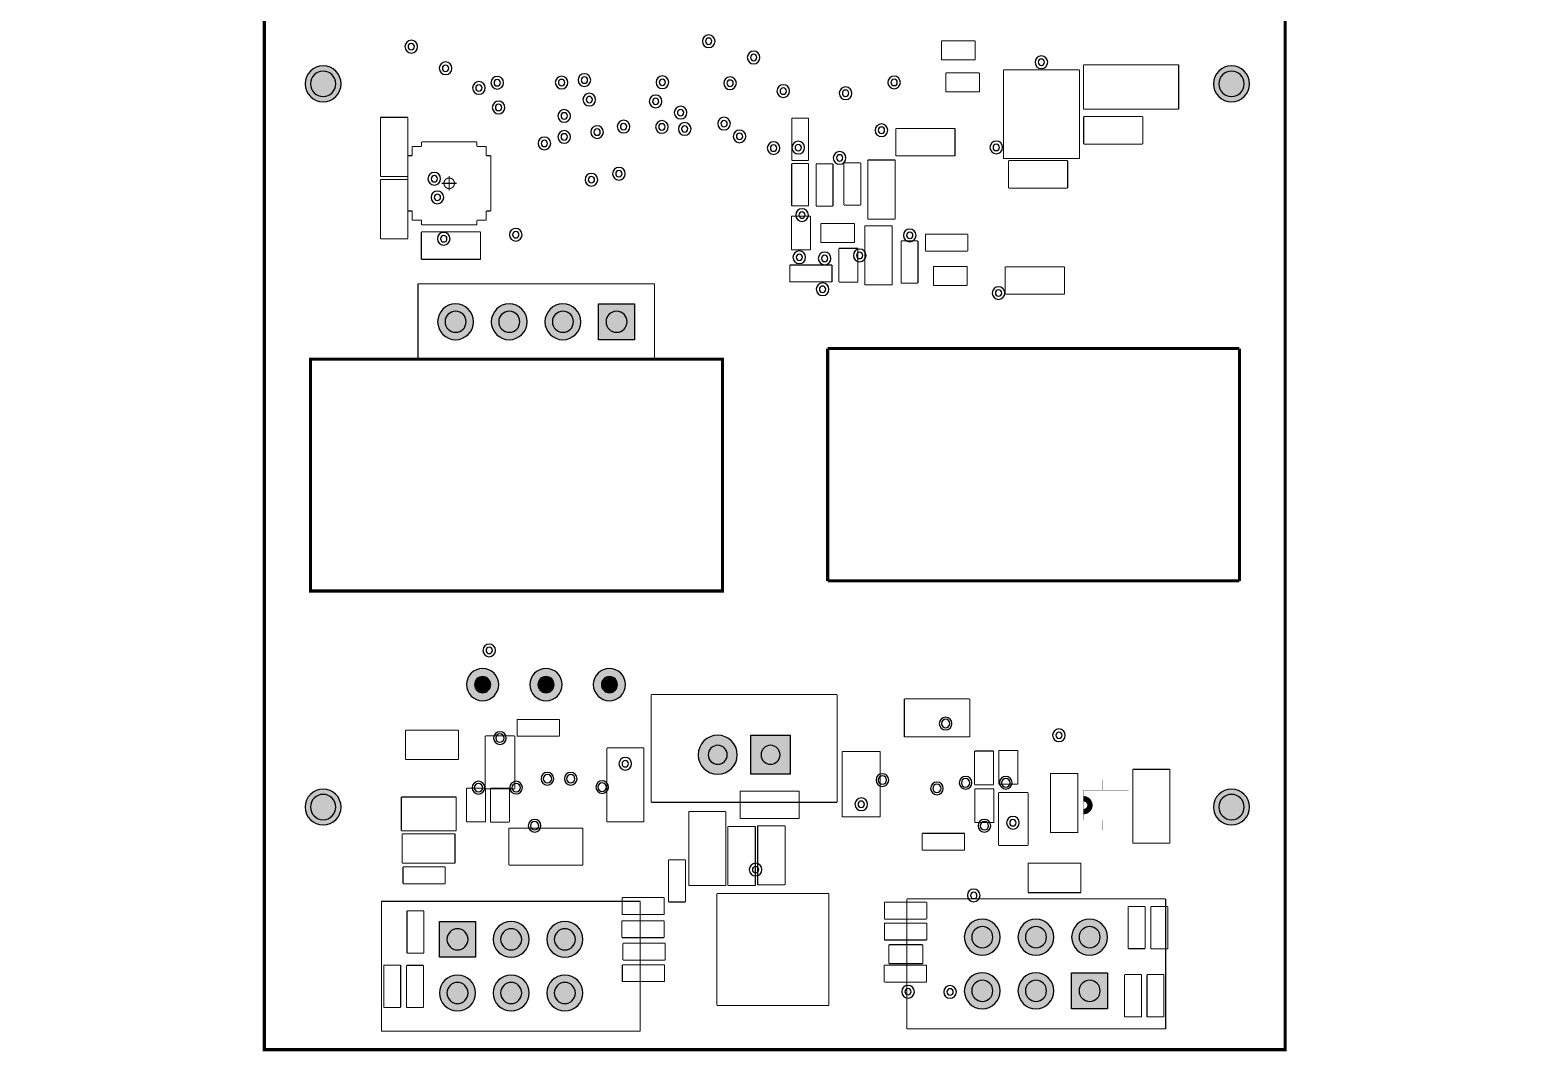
# Model space of a CAD drawing. Header units: millimetres. Extents: x 83.5 to 154, y -114.5 to -26.5.
# Drawn here: x 83.5 to 154, y -114.5 to -66.2 of the extents above; entities that cross this region are included whole.
import ezdxf

# ---------------------------------------------------------------- set-up
doc = ezdxf.new("R2010")
doc.units = ezdxf.units.MM
doc.header["$MEASUREMENT"] = 0
for name, color, linetype, true_color in [('Board-Outline-Layer', 7, 'Continuous', 0xff00ff), ('Dwgs.User', 7, 'Continuous', 0x0229e8), ('F.CrtYd', 7, 'Continuous', 0x022880), ('Hole-Layer', 7, 'Continuous', 0x222222), ('Multi-Layer', 7, 'Continuous', 0xc0c0c0)]:
    doc.layers.add(name, color=color, linetype=linetype, true_color=true_color)

msp = doc.modelspace()

# ---------------------------------------------------------------- hatches: boundary and pattern name
at = {"layer": 'Hole-Layer'}
for points in [[(96.772, -68.742, 1), (97.972, -68.742, 1)], [(139.772, -68.742, 1), (140.972, -68.742, 1)], [(103.143, -80.007, 1), (104.143, -80.007, 1)], [(105.683, -80.007, 1), (106.683, -80.007, 1)], [(108.223, -80.007, 1), (109.223, -80.007, 1)], [(110.763, -80.007, 1), (111.763, -80.007, 1)], [(104.542, -97.187, 1), (105.304, -97.187, 1)], [(107.542, -97.187, 1), (108.304, -97.187, 1)], [(110.542, -97.187, 1), (111.304, -97.187, 1)], [(115.601, -100.508, 1), (116.501, -100.508, 1)], [(118.101, -100.508, 1), (119.001, -100.508, 1)], [(96.772, -102.982, 1), (97.972, -102.982, 1)], [(139.772, -102.982, 1), (140.972, -102.982, 1)], [(128.075, -109.144, 1), (129.075, -109.144, 1)], [(130.615, -109.144, 1), (131.615, -109.144, 1)], [(133.155, -109.144, 1), (134.155, -109.144, 1)], [(103.234, -109.246, 1), (104.234, -109.246, 1)], [(105.774, -109.246, 1), (106.774, -109.246, 1)], [(108.314, -109.246, 1), (109.314, -109.246, 1)], [(103.234, -111.786, 1), (104.234, -111.786, 1)], [(105.774, -111.786, 1), (106.774, -111.786, 1)], [(108.314, -111.786, 1), (109.314, -111.786, 1)], [(128.075, -111.684, 1), (129.075, -111.684, 1)], [(130.615, -111.684, 1), (131.615, -111.684, 1)], [(133.155, -111.684, 1), (134.155, -111.684, 1)]]:
    msp.add_hatch(color=256, dxfattribs=at).paths.add_polyline_path(points)
at = {"layer": 'Multi-Layer'}
for points in [[(96.522, -68.742, 1), (98.222, -68.742, 1)], [(96.522, -68.742, 1), (98.222, -68.742, 1)], [(96.522, -68.742, 1), (98.222, -68.742, 1)], [(139.522, -68.742, 1), (141.222, -68.742, 1)], [(139.522, -68.742, 1), (141.222, -68.742, 1)], [(139.522, -68.742, 1), (141.222, -68.742, 1)], [(102.793, -80.007, 1), (104.493, -80.007, 1)], [(102.793, -80.007, 1), (104.493, -80.007, 1)], [(102.793, -80.007, 1), (104.493, -80.007, 1)], [(105.333, -80.007, 1), (107.033, -80.007, 1)], [(105.333, -80.007, 1), (107.033, -80.007, 1)], [(105.333, -80.007, 1), (107.033, -80.007, 1)], [(107.873, -80.007, 1), (109.573, -80.007, 1)], [(107.873, -80.007, 1), (109.573, -80.007, 1)], [(107.873, -80.007, 1), (109.573, -80.007, 1)], [(110.413, -79.157), (112.113, -79.157), (112.113, -80.857), (110.413, -80.857)], [(110.413, -79.157), (112.113, -79.157), (112.113, -80.857), (110.413, -80.857)], [(110.413, -79.157), (112.113, -79.157), (112.113, -80.857), (110.413, -80.857)], [(104.161, -97.187, 1), (105.685, -97.187, 1)], [(104.161, -97.187, 1), (105.685, -97.187, 1)], [(104.161, -97.187, 1), (105.685, -97.187, 1)], [(107.161, -97.187, 1), (108.685, -97.187, 1)], [(107.161, -97.187, 1), (108.685, -97.187, 1)], [(107.161, -97.187, 1), (108.685, -97.187, 1)], [(110.161, -97.187, 1), (111.685, -97.187, 1)], [(110.161, -97.187, 1), (111.685, -97.187, 1)], [(110.161, -97.187, 1), (111.685, -97.187, 1)], [(115.126, -100.508, 1), (116.976, -100.508, 1)], [(115.126, -100.508, 1), (116.976, -100.508, 1)], [(115.126, -100.508, 1), (116.976, -100.508, 1)], [(119.476, -99.583), (119.476, -101.433), (117.626, -101.433), (117.626, -99.583)], [(119.476, -99.583), (119.476, -101.433), (117.626, -101.433), (117.626, -99.583)], [(119.476, -99.583), (119.476, -101.433), (117.626, -101.433), (117.626, -99.583)], [(96.522, -102.982, 1), (98.222, -102.982, 1)], [(96.522, -102.982, 1), (98.222, -102.982, 1)], [(96.522, -102.982, 1), (98.222, -102.982, 1)], [(139.522, -102.982, 1), (141.222, -102.982, 1)], [(139.522, -102.982, 1), (141.222, -102.982, 1)], [(139.522, -102.982, 1), (141.222, -102.982, 1)], [(104.584, -110.096), (102.884, -110.096), (102.884, -108.396), (104.584, -108.396)], [(104.584, -110.096), (102.884, -110.096), (102.884, -108.396), (104.584, -108.396)], [(104.584, -110.096), (102.884, -110.096), (102.884, -108.396), (104.584, -108.396)], [(105.424, -109.246, 1), (107.124, -109.246, 1)], [(105.424, -109.246, 1), (107.124, -109.246, 1)], [(105.424, -109.246, 1), (107.124, -109.246, 1)], [(107.964, -109.246, 1), (109.664, -109.246, 1)], [(107.964, -109.246, 1), (109.664, -109.246, 1)], [(107.964, -109.246, 1), (109.664, -109.246, 1)], [(127.725, -109.144, 1), (129.425, -109.144, 1)], [(127.725, -109.144, 1), (129.425, -109.144, 1)], [(127.725, -109.144, 1), (129.425, -109.144, 1)], [(130.265, -109.144, 1), (131.965, -109.144, 1)], [(130.265, -109.144, 1), (131.965, -109.144, 1)], [(130.265, -109.144, 1), (131.965, -109.144, 1)], [(132.805, -109.144, 1), (134.505, -109.144, 1)], [(132.805, -109.144, 1), (134.505, -109.144, 1)], [(132.805, -109.144, 1), (134.505, -109.144, 1)], [(102.884, -111.786, 1), (104.584, -111.786, 1)], [(102.884, -111.786, 1), (104.584, -111.786, 1)], [(102.884, -111.786, 1), (104.584, -111.786, 1)], [(105.424, -111.786, 1), (107.124, -111.786, 1)], [(105.424, -111.786, 1), (107.124, -111.786, 1)], [(105.424, -111.786, 1), (107.124, -111.786, 1)], [(107.964, -111.786, 1), (109.664, -111.786, 1)], [(107.964, -111.786, 1), (109.664, -111.786, 1)], [(107.964, -111.786, 1), (109.664, -111.786, 1)], [(127.725, -111.684, 1), (129.425, -111.684, 1)], [(127.725, -111.684, 1), (129.425, -111.684, 1)], [(127.725, -111.684, 1), (129.425, -111.684, 1)], [(130.265, -111.684, 1), (131.965, -111.684, 1)], [(130.265, -111.684, 1), (131.965, -111.684, 1)], [(130.265, -111.684, 1), (131.965, -111.684, 1)], [(132.805, -110.834), (134.505, -110.834), (134.505, -112.534), (132.805, -112.534)], [(132.805, -110.834), (134.505, -110.834), (134.505, -112.534), (132.805, -112.534)], [(132.805, -110.834), (134.505, -110.834), (134.505, -112.534), (132.805, -112.534)]]:
    msp.add_hatch(color=256, dxfattribs=at).paths.add_polyline_path(points)

# ---------------------------------------------------------------- linework, layer by layer
at = {"layer": 'Board-Outline-Layer', "const_width": 0.15}
msp.add_lwpolyline([(142.913, -64.747), (142.913, -114.467), (94.593, -114.467), (94.593, -64.747), (91.413, -61.767), (83.563, -61.747, -1), (153.963, -61.747), (148.013, -61.747)], format="xyb", close=True, dxfattribs=at)
msp.add_lwpolyline([(116.275, -81.775), (96.775, -81.775), (96.775, -92.75), (116.275, -92.75)], close=True, dxfattribs=at)
for points in [[(121.25, -81.275), (140.75, -81.275)], [(121.253, -81.277), (121.253, -92.277)], [(140.753, -81.277), (140.753, -92.277)], [(140.75, -92.275), (121.25, -92.275)]]:
    msp.add_lwpolyline(points, dxfattribs=at)
at = {"layer": 'Dwgs.User'}
for points, const_width in [([(129.578, -72.281), (129.578, -68.081)], 0.05), ([(129.578, -68.081), (133.178, -68.081)], 0.05), ([(129.578, -72.281), (129.578, -68.081)], 0.05), ([(129.578, -68.081), (133.178, -68.081)], 0.05), ([(133.178, -68.081), (133.178, -72.281)], 0.05), ([(133.178, -68.081), (133.178, -72.281)], 0.05), ([(133.178, -72.281), (129.578, -72.281)], 0.05), ([(133.178, -72.281), (129.578, -72.281)], 0.05), ([(133.366, -102.184), (133.366, -102.591)], 0.003), ([(133.366, -102.184), (133.646, -102.184)], 0.003), ([(133.366, -102.184), (133.366, -102.591)], 0.003), ([(133.366, -102.184), (133.646, -102.184)], 0.003), ([(133.925, -101.702), (133.646, -101.702)], 0.003), ([(133.646, -101.702), (133.646, -102.184)], 0.003), ([(133.925, -101.702), (133.646, -101.702)], 0.003), ([(133.646, -101.702), (133.646, -102.184)], 0.003), ([(133.646, -102.184), (133.925, -102.184)], 0.003), ([(133.646, -102.184), (133.925, -102.184)], 0.003), ([(133.925, -102.184), (133.925, -101.702)], 0.003), ([(133.925, -102.184), (133.925, -101.702)], 0.003), ([(134.281, -102.184), (133.925, -102.184)], 0.003), ([(134.281, -102.184), (133.925, -102.184)], 0.003), ([(134.585, -101.702), (134.281, -101.702)], 0.003), ([(134.281, -101.702), (134.281, -102.184)], 0.003), ([(134.585, -101.702), (134.281, -101.702)], 0.003), ([(134.281, -101.702), (134.281, -102.184)], 0.003), ([(134.585, -102.184), (134.281, -102.184)], 0.003), ([(134.585, -102.184), (134.281, -102.184)], 0.003), ([(134.585, -102.184), (134.585, -101.702)], 0.003), ([(134.585, -102.184), (134.585, -101.702)], 0.003), ([(134.941, -102.184), (134.585, -102.184)], 0.003), ([(134.941, -102.184), (134.585, -102.184)], 0.003), ([(135.22, -101.702), (134.941, -101.702)], 0.003), ([(134.941, -101.702), (134.941, -102.184)], 0.003), ([(135.22, -101.702), (134.941, -101.702)], 0.003), ([(134.941, -101.702), (134.941, -102.184)], 0.003), ([(135.22, -102.184), (134.941, -102.184)], 0.003), ([(135.22, -102.184), (134.941, -102.184)], 0.003), ([(135.22, -102.184), (135.22, -101.702)], 0.003), ([(135.22, -102.184), (135.22, -101.702)], 0.003), ([(135.5, -102.184), (135.22, -102.184)], 0.003), ([(135.5, -102.184), (135.22, -102.184)], 0.003), ([(135.5, -103.607), (135.5, -102.184)], 0.003), ([(135.5, -103.607), (135.5, -102.184)], 0.003), ([(133.366, -102.591), (133.366, -103.2)], 0.003), ([(133.366, -102.591), (133.366, -103.2)], 0.003), ([(133.366, -103.2), (133.366, -103.607)], 0.003), ([(133.366, -103.2), (133.366, -103.607)], 0.003), ([(133.366, -103.607), (133.646, -103.607)], 0.003), ([(133.366, -103.607), (133.646, -103.607)], 0.003), ([(133.646, -103.607), (133.925, -103.607)], 0.003), ([(133.646, -103.607), (133.646, -104.089)], 0.003), ([(133.646, -103.607), (133.925, -103.607)], 0.003), ([(133.646, -103.607), (133.646, -104.089)], 0.003), ([(133.925, -103.607), (134.281, -103.607)], 0.003), ([(133.925, -104.089), (133.925, -103.607)], 0.003), ([(133.925, -103.607), (134.281, -103.607)], 0.003), ([(133.925, -104.089), (133.925, -103.607)], 0.003), ([(134.281, -103.607), (134.585, -103.607)], 0.003), ([(134.281, -103.607), (134.281, -104.089)], 0.003), ([(134.281, -103.607), (134.585, -103.607)], 0.003), ([(134.281, -103.607), (134.281, -104.089)], 0.003), ([(134.585, -103.607), (134.941, -103.607)], 0.003), ([(134.585, -104.089), (134.585, -103.607)], 0.003), ([(134.585, -103.607), (134.941, -103.607)], 0.003), ([(134.585, -104.089), (134.585, -103.607)], 0.003), ([(135.22, -103.607), (134.941, -103.607)], 0.003), ([(134.941, -103.607), (134.941, -104.089)], 0.003), ([(135.22, -103.607), (134.941, -103.607)], 0.003), ([(134.941, -103.607), (134.941, -104.089)], 0.003), ([(135.5, -103.607), (135.22, -103.607)], 0.003), ([(135.22, -104.089), (135.22, -103.607)], 0.003), ([(135.5, -103.607), (135.22, -103.607)], 0.003), ([(135.22, -104.089), (135.22, -103.607)], 0.003), ([(133.646, -104.089), (133.925, -104.089)], 0.003), ([(133.646, -104.089), (133.925, -104.089)], 0.003), ([(134.281, -104.089), (134.585, -104.089)], 0.003), ([(134.281, -104.089), (134.585, -104.089)], 0.003), ([(134.941, -104.089), (135.22, -104.089)], 0.003), ([(134.941, -104.089), (135.22, -104.089)], 0.003)]:
    msp.add_lwpolyline(points, dxfattribs=dict(at, const_width=const_width))
at = {"layer": 'Dwgs.User', "const_width": 0.254}
msp.add_lwpolyline([(133.366, -103.2, 1), (133.366, -102.591)], format="xyb", dxfattribs=at)
msp.add_lwpolyline([(133.366, -103.2, 1), (133.366, -102.591)], format="xyb", dxfattribs=at)
at = {"layer": 'F.CrtYd', "const_width": 0.05}
for points in [[(126.643, -66.707), (128.243, -66.707)], [(126.643, -66.707), (126.643, -67.607)], [(126.643, -66.707), (128.243, -66.707)], [(126.643, -66.707), (126.643, -67.607)], [(128.243, -67.607), (128.243, -66.707)], [(128.243, -67.607), (128.243, -66.707)], [(128.243, -67.607), (126.643, -67.607)], [(128.243, -67.607), (126.643, -67.607)], [(126.843, -68.227), (128.443, -68.227)], [(126.843, -68.227), (126.843, -69.127)], [(126.843, -68.227), (128.443, -68.227)], [(126.843, -68.227), (126.843, -69.127)], [(128.443, -69.127), (128.443, -68.227)], [(128.443, -69.127), (128.443, -68.227)], [(133.37, -67.842), (137.87, -67.842)], [(133.37, -67.842), (133.37, -69.942)], [(133.37, -67.842), (137.87, -67.842)], [(133.37, -67.842), (133.37, -69.942)], [(137.87, -69.942), (137.87, -67.842)], [(137.87, -69.942), (137.87, -67.842)], [(128.443, -69.127), (126.843, -69.127)], [(128.443, -69.127), (126.843, -69.127)], [(101.387, -70.329), (100.087, -70.329)], [(100.087, -73.129), (100.087, -70.329)], [(101.387, -70.329), (100.087, -70.329)], [(100.087, -73.129), (100.087, -70.329)], [(101.387, -70.329), (101.387, -73.129)], [(101.387, -70.329), (101.387, -73.129)], [(119.553, -72.367), (119.553, -70.367)], [(120.353, -70.367), (119.553, -70.367)], [(119.553, -72.367), (119.553, -70.367)], [(120.353, -70.367), (119.553, -70.367)], [(120.353, -70.367), (120.353, -72.367)], [(120.353, -70.367), (120.353, -72.367)], [(137.87, -69.942), (133.37, -69.942)], [(137.87, -69.942), (133.37, -69.942)], [(133.373, -70.292), (133.373, -71.592)], [(133.373, -70.292), (136.173, -70.292)], [(133.373, -70.292), (133.373, -71.592)], [(133.373, -70.292), (136.173, -70.292)], [(136.173, -71.592), (136.173, -70.292)], [(136.173, -71.592), (136.173, -70.292)], [(124.483, -70.851), (124.483, -72.151)], [(124.483, -70.851), (127.283, -70.851)], [(124.483, -70.851), (124.483, -72.151)], [(124.483, -70.851), (127.283, -70.851)], [(127.283, -72.151), (127.283, -70.851)], [(127.283, -72.151), (127.283, -70.851)], [(101.591, -71.703), (101.591, -72.143)], [(102.031, -71.703), (101.591, -71.703)], [(101.591, -71.703), (101.591, -72.143)], [(102.031, -71.703), (101.591, -71.703)], [(104.651, -71.488), (102.031, -71.488)], [(102.031, -71.488), (102.031, -71.703)], [(104.651, -71.488), (102.031, -71.488)], [(102.031, -71.488), (102.031, -71.703)], [(104.651, -71.703), (104.651, -71.488)], [(104.651, -71.703), (104.651, -71.488)], [(105.091, -71.703), (104.651, -71.703)], [(105.091, -71.703), (104.651, -71.703)], [(105.091, -72.143), (105.091, -71.703)], [(105.091, -72.143), (105.091, -71.703)], [(136.173, -71.592), (133.373, -71.592)], [(136.173, -71.592), (133.373, -71.592)], [(101.591, -72.143), (101.376, -72.143)], [(101.376, -72.143), (101.376, -74.763)], [(101.591, -72.143), (101.376, -72.143)], [(101.376, -72.143), (101.376, -74.763)], [(105.306, -72.143), (105.091, -72.143)], [(105.306, -72.143), (105.091, -72.143)], [(105.306, -74.763), (105.306, -72.143)], [(105.306, -74.763), (105.306, -72.143)], [(119.552, -74.52), (119.552, -72.52)], [(120.352, -72.52), (119.552, -72.52)], [(119.552, -74.52), (119.552, -72.52)], [(120.352, -72.52), (119.552, -72.52)], [(119.553, -72.367), (120.353, -72.367)], [(119.553, -72.367), (120.353, -72.367)], [(120.352, -72.52), (120.352, -74.52)], [(120.352, -72.52), (120.352, -74.52)], [(120.707, -74.533), (120.707, -72.533)], [(121.507, -72.533), (120.707, -72.533)], [(120.707, -74.533), (120.707, -72.533)], [(121.507, -72.533), (120.707, -72.533)], [(121.507, -72.533), (121.507, -74.533)], [(121.507, -72.533), (121.507, -74.533)], [(122.024, -74.482), (122.024, -72.482)], [(122.824, -72.482), (122.024, -72.482)], [(122.024, -74.482), (122.024, -72.482)], [(122.824, -72.482), (122.024, -72.482)], [(122.824, -72.482), (122.824, -74.482)], [(122.824, -72.482), (122.824, -74.482)], [(123.154, -75.149), (123.154, -72.349)], [(124.454, -72.349), (123.154, -72.349)], [(123.154, -75.149), (123.154, -72.349)], [(124.454, -72.349), (123.154, -72.349)], [(124.454, -72.349), (124.454, -75.149)], [(124.454, -72.349), (124.454, -75.149)], [(127.283, -72.151), (124.483, -72.151)], [(127.283, -72.151), (124.483, -72.151)], [(129.817, -72.375), (132.617, -72.375)], [(129.817, -72.375), (129.817, -73.675)], [(129.817, -72.375), (132.617, -72.375)], [(129.817, -72.375), (129.817, -73.675)], [(132.617, -73.675), (132.617, -72.375)], [(132.617, -73.675), (132.617, -72.375)], [(100.087, -73.129), (101.387, -73.129)], [(100.087, -73.129), (101.387, -73.129)], [(100.087, -76.076), (100.087, -73.276)], [(101.387, -73.276), (100.087, -73.276)], [(100.087, -76.076), (100.087, -73.276)], [(101.387, -73.276), (100.087, -73.276)], [(101.387, -73.276), (101.387, -76.076)], [(101.387, -73.276), (101.387, -76.076)], [(103.341, -73.803), (103.341, -73.103)], [(103.341, -73.803), (103.341, -73.103)], [(103.691, -73.453), (102.991, -73.453)], [(103.691, -73.453), (102.991, -73.453)], [(132.617, -73.675), (129.817, -73.675)], [(132.617, -73.675), (129.817, -73.675)], [(101.376, -74.763), (101.591, -74.763)], [(101.376, -74.763), (101.591, -74.763)], [(101.591, -74.763), (101.591, -75.203)], [(101.591, -74.763), (101.591, -75.203)], [(105.091, -75.203), (105.091, -74.763)], [(105.091, -74.763), (105.306, -74.763)], [(105.091, -75.203), (105.091, -74.763)], [(105.091, -74.763), (105.306, -74.763)], [(119.552, -74.52), (120.352, -74.52)], [(119.552, -74.52), (120.352, -74.52)], [(120.707, -74.533), (121.507, -74.533)], [(120.707, -74.533), (121.507, -74.533)], [(122.024, -74.482), (122.824, -74.482)], [(122.024, -74.482), (122.824, -74.482)], [(101.591, -75.203), (102.031, -75.203)], [(101.591, -75.203), (102.031, -75.203)], [(102.031, -75.203), (102.031, -75.418)], [(102.031, -75.203), (102.031, -75.418)], [(102.031, -75.418), (104.651, -75.418)], [(102.031, -75.418), (104.651, -75.418)], [(104.651, -75.418), (104.651, -75.203)], [(104.651, -75.203), (105.091, -75.203)], [(104.651, -75.418), (104.651, -75.203)], [(104.651, -75.203), (105.091, -75.203)], [(120.44, -75.006), (119.54, -75.006)], [(119.54, -76.606), (119.54, -75.006)], [(120.44, -75.006), (119.54, -75.006)], [(119.54, -76.606), (119.54, -75.006)], [(120.44, -75.006), (120.44, -76.606)], [(120.44, -75.006), (120.44, -76.606)], [(120.93, -75.356), (122.53, -75.356)], [(120.93, -75.356), (120.93, -76.256)], [(120.93, -75.356), (122.53, -75.356)], [(120.93, -75.356), (120.93, -76.256)], [(122.53, -76.256), (122.53, -75.356)], [(122.53, -76.256), (122.53, -75.356)], [(123.01, -78.259), (123.01, -75.459)], [(124.31, -75.459), (123.01, -75.459)], [(123.01, -78.259), (123.01, -75.459)], [(124.31, -75.459), (123.01, -75.459)], [(123.154, -75.149), (124.454, -75.149)], [(123.154, -75.149), (124.454, -75.149)], [(124.31, -75.459), (124.31, -78.259)], [(124.31, -75.459), (124.31, -78.259)], [(100.087, -76.076), (101.387, -76.076)], [(100.087, -76.076), (101.387, -76.076)], [(102.022, -75.752), (102.022, -77.052)], [(102.022, -75.752), (104.822, -75.752)], [(102.022, -75.752), (102.022, -77.052)], [(102.022, -75.752), (104.822, -75.752)], [(104.822, -77.052), (104.822, -75.752)], [(104.822, -77.052), (104.822, -75.752)], [(125.533, -76.177), (124.733, -76.177)], [(124.733, -78.177), (124.733, -76.177)], [(125.533, -76.177), (124.733, -76.177)], [(124.733, -78.177), (124.733, -76.177)], [(125.533, -76.177), (125.533, -78.177)], [(125.533, -76.177), (125.533, -78.177)], [(125.886, -75.863), (127.886, -75.863)], [(125.886, -75.863), (125.886, -76.663)], [(125.886, -75.863), (127.886, -75.863)], [(125.886, -75.863), (125.886, -76.663)], [(127.886, -76.663), (127.886, -75.863)], [(127.886, -76.663), (127.886, -75.863)], [(119.54, -76.606), (120.44, -76.606)], [(119.54, -76.606), (120.44, -76.606)], [(122.53, -76.256), (120.93, -76.256)], [(122.53, -76.256), (120.93, -76.256)], [(122.688, -76.53), (121.788, -76.53)], [(121.788, -78.13), (121.788, -76.53)], [(122.688, -76.53), (121.788, -76.53)], [(121.788, -78.13), (121.788, -76.53)], [(122.688, -76.53), (122.688, -78.13)], [(122.688, -76.53), (122.688, -78.13)], [(127.886, -76.663), (125.886, -76.663)], [(127.886, -76.663), (125.886, -76.663)], [(104.822, -77.052), (102.022, -77.052)], [(104.822, -77.052), (102.022, -77.052)], [(119.46, -77.32), (121.46, -77.32)], [(119.46, -77.32), (119.46, -78.12)], [(119.46, -77.32), (121.46, -77.32)], [(119.46, -77.32), (119.46, -78.12)], [(121.46, -78.12), (121.46, -77.32)], [(121.46, -78.12), (121.46, -77.32)], [(126.264, -77.388), (126.264, -78.288)], [(126.264, -77.388), (127.864, -77.388)], [(126.264, -77.388), (126.264, -78.288)], [(126.264, -77.388), (127.864, -77.388)], [(127.864, -78.288), (127.864, -77.388)], [(127.864, -78.288), (127.864, -77.388)], [(129.664, -77.404), (129.664, -78.704)], [(129.664, -77.404), (132.464, -77.404)], [(129.664, -77.404), (129.664, -78.704)], [(129.664, -77.404), (132.464, -77.404)], [(132.464, -78.704), (132.464, -77.404)], [(132.464, -78.704), (132.464, -77.404)], [(113.063, -78.207), (101.863, -78.207)], [(101.863, -78.207), (101.863, -81.807)], [(113.063, -78.207), (101.863, -78.207)], [(101.863, -78.207), (101.863, -81.807)], [(113.063, -81.807), (113.063, -78.207)], [(113.063, -81.807), (113.063, -78.207)], [(121.46, -78.12), (119.46, -78.12)], [(121.46, -78.12), (119.46, -78.12)], [(121.788, -78.13), (122.688, -78.13)], [(121.788, -78.13), (122.688, -78.13)], [(123.01, -78.259), (124.31, -78.259)], [(123.01, -78.259), (124.31, -78.259)], [(124.733, -78.177), (125.533, -78.177)], [(124.733, -78.177), (125.533, -78.177)], [(127.864, -78.288), (126.264, -78.288)], [(127.864, -78.288), (126.264, -78.288)], [(132.464, -78.704), (129.664, -78.704)], [(132.464, -78.704), (129.664, -78.704)], [(101.863, -81.807), (113.063, -81.807)], [(101.863, -81.807), (113.063, -81.807)], [(121.701, -97.658), (112.901, -97.658)], [(112.901, -97.658), (112.901, -102.758)], [(121.701, -97.658), (112.901, -97.658)], [(112.901, -97.658), (112.901, -102.758)], [(121.701, -102.758), (121.701, -97.658)], [(121.701, -102.758), (121.701, -97.658)], [(124.885, -97.86), (124.885, -99.66)], [(124.885, -97.86), (127.985, -97.86)], [(124.885, -97.86), (124.885, -99.66)], [(124.885, -97.86), (127.985, -97.86)], [(127.985, -99.66), (127.985, -97.86)], [(127.985, -99.66), (127.985, -97.86)], [(101.274, -99.336), (101.274, -100.736)], [(101.274, -99.336), (103.774, -99.336)], [(101.274, -99.336), (101.274, -100.736)], [(101.274, -99.336), (103.774, -99.336)], [(103.774, -100.736), (103.774, -99.336)], [(103.774, -100.736), (103.774, -99.336)], [(106.556, -98.833), (108.556, -98.833)], [(106.556, -98.833), (106.556, -99.633)], [(106.556, -98.833), (108.556, -98.833)], [(106.556, -98.833), (106.556, -99.633)], [(108.556, -99.633), (108.556, -98.833)], [(108.556, -99.633), (108.556, -98.833)], [(105.043, -102.114), (105.043, -99.614)], [(106.443, -99.614), (105.043, -99.614)], [(105.043, -102.114), (105.043, -99.614)], [(106.443, -99.614), (105.043, -99.614)], [(106.443, -99.614), (106.443, -102.114)], [(106.443, -99.614), (106.443, -102.114)], [(108.556, -99.633), (106.556, -99.633)], [(108.556, -99.633), (106.556, -99.633)], [(112.554, -100.185), (110.804, -100.185)], [(110.804, -103.685), (110.804, -100.185)], [(112.554, -100.185), (110.804, -100.185)], [(110.804, -103.685), (110.804, -100.185)], [(112.554, -100.185), (112.554, -103.685)], [(112.554, -100.185), (112.554, -103.685)], [(127.985, -99.66), (124.885, -99.66)], [(127.985, -99.66), (124.885, -99.66)], [(103.774, -100.736), (101.274, -100.736)], [(103.774, -100.736), (101.274, -100.736)], [(121.944, -103.45), (121.944, -100.35)], [(123.744, -100.35), (121.944, -100.35)], [(121.944, -103.45), (121.944, -100.35)], [(123.744, -100.35), (121.944, -100.35)], [(123.744, -100.35), (123.744, -103.45)], [(123.744, -100.35), (123.744, -103.45)], [(129.11, -100.328), (128.21, -100.328)], [(128.21, -101.928), (128.21, -100.328)], [(129.11, -100.328), (128.21, -100.328)], [(128.21, -101.928), (128.21, -100.328)], [(129.11, -100.328), (129.11, -101.928)], [(129.11, -100.328), (129.11, -101.928)], [(129.353, -101.903), (129.353, -100.303)], [(130.253, -100.303), (129.353, -100.303)], [(129.353, -101.903), (129.353, -100.303)], [(130.253, -100.303), (129.353, -100.303)], [(130.253, -100.303), (130.253, -101.903)], [(130.253, -100.303), (130.253, -101.903)], [(131.802, -104.194), (131.802, -101.394)], [(133.102, -101.394), (131.802, -101.394)], [(131.802, -104.194), (131.802, -101.394)], [(133.102, -101.394), (131.802, -101.394)], [(133.102, -101.394), (133.102, -104.194)], [(133.102, -101.394), (133.102, -104.194)], [(137.447, -101.196), (135.697, -101.196)], [(135.697, -104.696), (135.697, -101.196)], [(137.447, -101.196), (135.697, -101.196)], [(135.697, -104.696), (135.697, -101.196)], [(137.447, -101.196), (137.447, -104.696)], [(137.447, -101.196), (137.447, -104.696)], [(105.063, -102.085), (104.163, -102.085)], [(104.163, -103.685), (104.163, -102.085)], [(105.063, -102.085), (104.163, -102.085)], [(104.163, -103.685), (104.163, -102.085)], [(105.043, -102.114), (106.443, -102.114)], [(105.043, -102.114), (106.443, -102.114)], [(105.063, -102.085), (105.063, -103.685)], [(105.063, -102.085), (105.063, -103.685)], [(105.293, -103.696), (105.293, -102.096)], [(106.193, -102.096), (105.293, -102.096)], [(105.293, -103.696), (105.293, -102.096)], [(106.193, -102.096), (105.293, -102.096)], [(106.193, -102.096), (106.193, -103.696)], [(106.193, -102.096), (106.193, -103.696)], [(117.113, -102.227), (117.113, -103.527)], [(117.113, -102.227), (119.913, -102.227)], [(117.113, -102.227), (117.113, -103.527)], [(117.113, -102.227), (119.913, -102.227)], [(119.913, -103.527), (119.913, -102.227)], [(119.913, -103.527), (119.913, -102.227)], [(128.21, -101.928), (129.11, -101.928)], [(128.21, -101.928), (129.11, -101.928)], [(129.123, -102.119), (128.223, -102.119)], [(128.223, -103.719), (128.223, -102.119)], [(129.123, -102.119), (128.223, -102.119)], [(128.223, -103.719), (128.223, -102.119)], [(129.123, -102.119), (129.123, -103.719)], [(129.123, -102.119), (129.123, -103.719)], [(129.344, -104.798), (129.344, -102.298)], [(130.744, -102.298), (129.344, -102.298)], [(129.344, -104.798), (129.344, -102.298)], [(130.744, -102.298), (129.344, -102.298)], [(129.353, -101.903), (130.253, -101.903)], [(129.353, -101.903), (130.253, -101.903)], [(130.744, -102.298), (130.744, -104.798)], [(130.744, -102.298), (130.744, -104.798)], [(103.674, -102.506), (101.074, -102.506)], [(101.074, -104.106), (101.074, -102.506)], [(103.674, -102.506), (101.074, -102.506)], [(101.074, -104.106), (101.074, -102.506)], [(103.674, -104.106), (103.674, -102.506)], [(103.674, -104.106), (103.674, -102.506)], [(112.901, -102.758), (121.701, -102.758)], [(112.901, -102.758), (121.701, -102.758)], [(104.163, -103.685), (105.063, -103.685)], [(104.163, -103.685), (105.063, -103.685)], [(105.293, -103.696), (106.193, -103.696)], [(105.293, -103.696), (106.193, -103.696)], [(110.804, -103.685), (112.554, -103.685)], [(110.804, -103.685), (112.554, -103.685)], [(114.683, -106.697), (114.683, -103.197)], [(116.433, -103.197), (114.683, -103.197)], [(114.683, -106.697), (114.683, -103.197)], [(116.433, -103.197), (114.683, -103.197)], [(116.433, -103.197), (116.433, -106.697)], [(116.433, -103.197), (116.433, -106.697)], [(119.913, -103.527), (117.113, -103.527)], [(119.913, -103.527), (117.113, -103.527)], [(121.944, -103.45), (123.744, -103.45)], [(121.944, -103.45), (123.744, -103.45)], [(128.223, -103.719), (129.123, -103.719)], [(128.223, -103.719), (129.123, -103.719)], [(103.674, -104.106), (101.074, -104.106)], [(103.674, -104.106), (101.074, -104.106)], [(101.114, -104.246), (103.614, -104.246)], [(101.114, -104.246), (101.114, -105.646)], [(101.114, -104.246), (103.614, -104.246)], [(101.114, -104.246), (101.114, -105.646)], [(103.614, -105.646), (103.614, -104.246)], [(103.614, -105.646), (103.614, -104.246)], [(106.168, -103.979), (109.668, -103.979)], [(106.168, -103.979), (106.168, -105.729)], [(106.168, -103.979), (109.668, -103.979)], [(106.168, -103.979), (106.168, -105.729)], [(109.668, -105.729), (109.668, -103.979)], [(109.668, -105.729), (109.668, -103.979)], [(117.833, -103.897), (116.533, -103.897)], [(116.533, -106.697), (116.533, -103.897)], [(117.833, -103.897), (116.533, -103.897)], [(116.533, -106.697), (116.533, -103.897)], [(117.833, -103.897), (117.833, -106.697)], [(117.833, -103.897), (117.833, -106.697)], [(119.243, -103.867), (117.943, -103.867)], [(117.943, -106.667), (117.943, -103.867)], [(119.243, -103.867), (117.943, -103.867)], [(117.943, -106.667), (117.943, -103.867)], [(119.243, -103.867), (119.243, -106.667)], [(119.243, -103.867), (119.243, -106.667)], [(125.734, -104.228), (125.734, -105.028)], [(125.734, -104.228), (127.734, -104.228)], [(125.734, -104.228), (125.734, -105.028)], [(125.734, -104.228), (127.734, -104.228)], [(127.734, -105.028), (127.734, -104.228)], [(127.734, -105.028), (127.734, -104.228)], [(131.802, -104.194), (133.102, -104.194)], [(131.802, -104.194), (133.102, -104.194)], [(127.734, -105.028), (125.734, -105.028)], [(127.734, -105.028), (125.734, -105.028)], [(129.344, -104.798), (130.744, -104.798)], [(129.344, -104.798), (130.744, -104.798)], [(135.697, -104.696), (137.447, -104.696)], [(135.697, -104.696), (137.447, -104.696)], [(103.614, -105.646), (101.114, -105.646)], [(103.614, -105.646), (101.114, -105.646)], [(101.153, -105.817), (101.153, -106.617)], [(101.153, -105.817), (103.153, -105.817)], [(101.153, -105.817), (101.153, -106.617)], [(101.153, -105.817), (103.153, -105.817)], [(103.153, -106.617), (103.153, -105.817)], [(103.153, -106.617), (103.153, -105.817)], [(109.668, -105.729), (106.168, -105.729)], [(109.668, -105.729), (106.168, -105.729)], [(113.723, -107.477), (113.723, -105.477)], [(114.523, -105.477), (113.723, -105.477)], [(113.723, -107.477), (113.723, -105.477)], [(114.523, -105.477), (113.723, -105.477)], [(114.523, -105.477), (114.523, -107.477)], [(114.523, -105.477), (114.523, -107.477)], [(130.745, -105.637), (133.245, -105.637)], [(130.745, -105.637), (130.745, -107.037)], [(130.745, -105.637), (133.245, -105.637)], [(130.745, -105.637), (130.745, -107.037)], [(133.245, -107.037), (133.245, -105.637)], [(133.245, -107.037), (133.245, -105.637)], [(103.153, -106.617), (101.153, -106.617)], [(103.153, -106.617), (101.153, -106.617)], [(114.683, -106.697), (116.433, -106.697)], [(114.683, -106.697), (116.433, -106.697)], [(116.015, -107.078), (121.315, -107.078)], [(116.015, -112.378), (116.015, -107.078)], [(116.015, -107.078), (121.315, -107.078)], [(116.015, -112.378), (116.015, -107.078)], [(116.533, -106.697), (117.833, -106.697)], [(116.533, -106.697), (117.833, -106.697)], [(117.943, -106.667), (119.243, -106.667)], [(117.943, -106.667), (119.243, -106.667)], [(121.315, -112.378), (121.315, -107.078)], [(121.315, -112.378), (121.315, -107.078)], [(133.245, -107.037), (130.745, -107.037)], [(133.245, -107.037), (130.745, -107.037)], [(112.384, -107.446), (100.134, -107.446)], [(100.134, -107.446), (100.134, -113.596)], [(112.384, -107.446), (100.134, -107.446)], [(100.134, -107.446), (100.134, -113.596)], [(101.343, -109.897), (101.343, -107.897)], [(102.143, -107.897), (101.343, -107.897)], [(101.343, -109.897), (101.343, -107.897)], [(102.143, -107.897), (101.343, -107.897)], [(102.143, -107.897), (102.143, -109.897)], [(102.143, -107.897), (102.143, -109.897)], [(111.522, -107.271), (113.522, -107.271)], [(111.522, -107.271), (111.522, -108.071)], [(111.522, -107.271), (113.522, -107.271)], [(111.522, -107.271), (111.522, -108.071)], [(112.384, -113.596), (112.384, -107.446)], [(112.384, -113.596), (112.384, -107.446)], [(113.522, -108.071), (113.522, -107.271)], [(113.522, -108.071), (113.522, -107.271)], [(113.723, -107.477), (114.523, -107.477)], [(113.723, -107.477), (114.523, -107.477)], [(123.945, -107.488), (125.945, -107.488)], [(123.945, -107.488), (123.945, -108.288)], [(123.945, -107.488), (125.945, -107.488)], [(123.945, -107.488), (123.945, -108.288)], [(137.255, -107.334), (125.005, -107.334)], [(125.005, -107.334), (125.005, -113.484)], [(137.255, -107.334), (125.005, -107.334)], [(125.005, -107.334), (125.005, -113.484)], [(125.945, -108.288), (125.945, -107.488)], [(125.945, -108.288), (125.945, -107.488)], [(135.483, -109.687), (135.483, -107.687)], [(136.283, -107.687), (135.483, -107.687)], [(135.483, -109.687), (135.483, -107.687)], [(136.283, -107.687), (135.483, -107.687)], [(136.283, -107.687), (136.283, -109.687)], [(136.283, -107.687), (136.283, -109.687)], [(137.353, -107.697), (136.553, -107.697)], [(136.553, -109.697), (136.553, -107.697)], [(137.353, -107.697), (136.553, -107.697)], [(136.553, -109.697), (136.553, -107.697)], [(137.255, -113.484), (137.255, -107.334)], [(137.255, -113.484), (137.255, -107.334)], [(137.353, -107.697), (137.353, -109.697)], [(137.353, -107.697), (137.353, -109.697)], [(111.515, -108.368), (111.515, -109.168)], [(111.515, -108.368), (113.515, -108.368)], [(111.515, -108.368), (111.515, -109.168)], [(111.515, -108.368), (113.515, -108.368)], [(113.522, -108.071), (111.522, -108.071)], [(113.522, -108.071), (111.522, -108.071)], [(113.515, -109.168), (113.515, -108.368)], [(113.515, -109.168), (113.515, -108.368)], [(125.945, -108.288), (123.945, -108.288)], [(125.945, -108.288), (123.945, -108.288)], [(123.945, -108.478), (125.945, -108.478)], [(123.945, -108.478), (123.945, -109.278)], [(123.945, -108.478), (125.945, -108.478)], [(123.945, -108.478), (123.945, -109.278)], [(125.945, -109.278), (125.945, -108.478)], [(125.945, -109.278), (125.945, -108.478)], [(113.515, -109.168), (111.515, -109.168)], [(113.515, -109.168), (111.515, -109.168)], [(125.945, -109.278), (123.945, -109.278)], [(125.945, -109.278), (123.945, -109.278)], [(101.343, -109.897), (102.143, -109.897)], [(101.343, -109.897), (102.143, -109.897)], [(111.565, -109.428), (111.565, -110.228)], [(111.565, -109.428), (113.565, -109.428)], [(111.565, -109.428), (111.565, -110.228)], [(111.565, -109.428), (113.565, -109.428)], [(113.565, -110.228), (113.565, -109.428)], [(113.565, -110.228), (113.565, -109.428)], [(124.155, -109.498), (125.755, -109.498)], [(124.155, -109.498), (124.155, -110.398)], [(124.155, -109.498), (125.755, -109.498)], [(124.155, -109.498), (124.155, -110.398)], [(125.755, -110.398), (125.755, -109.498)], [(125.755, -110.398), (125.755, -109.498)], [(135.483, -109.687), (136.283, -109.687)], [(135.483, -109.687), (136.283, -109.687)], [(136.553, -109.697), (137.353, -109.697)], [(136.553, -109.697), (137.353, -109.697)], [(101.043, -110.467), (100.243, -110.467)], [(100.243, -112.467), (100.243, -110.467)], [(101.043, -110.467), (100.243, -110.467)], [(100.243, -112.467), (100.243, -110.467)], [(101.043, -110.467), (101.043, -112.467)], [(101.043, -110.467), (101.043, -112.467)], [(101.323, -112.477), (101.323, -110.477)], [(102.123, -110.477), (101.323, -110.477)], [(101.323, -112.477), (101.323, -110.477)], [(102.123, -110.477), (101.323, -110.477)], [(102.123, -110.477), (102.123, -112.477)], [(102.123, -110.477), (102.123, -112.477)], [(111.535, -110.448), (113.535, -110.448)], [(111.535, -110.448), (111.535, -111.248)], [(111.535, -110.448), (113.535, -110.448)], [(111.535, -110.448), (111.535, -111.248)], [(113.565, -110.228), (111.565, -110.228)], [(113.565, -110.228), (111.565, -110.228)], [(113.535, -111.248), (113.535, -110.448)], [(113.535, -111.248), (113.535, -110.448)], [(123.935, -110.468), (125.935, -110.468)], [(123.935, -110.468), (123.935, -111.268)], [(123.935, -110.468), (125.935, -110.468)], [(123.935, -110.468), (123.935, -111.268)], [(125.755, -110.398), (124.155, -110.398)], [(125.755, -110.398), (124.155, -110.398)], [(125.935, -111.268), (125.935, -110.468)], [(125.935, -111.268), (125.935, -110.468)], [(113.535, -111.248), (111.535, -111.248)], [(113.535, -111.248), (111.535, -111.248)], [(125.935, -111.268), (123.935, -111.268)], [(125.935, -111.268), (123.935, -111.268)], [(135.313, -112.917), (135.313, -110.917)], [(136.113, -110.917), (135.313, -110.917)], [(135.313, -112.917), (135.313, -110.917)], [(136.113, -110.917), (135.313, -110.917)], [(136.113, -110.917), (136.113, -112.917)], [(136.113, -110.917), (136.113, -112.917)], [(137.173, -110.917), (136.373, -110.917)], [(136.373, -112.917), (136.373, -110.917)], [(137.173, -110.917), (136.373, -110.917)], [(136.373, -112.917), (136.373, -110.917)], [(137.173, -110.917), (137.173, -112.917)], [(137.173, -110.917), (137.173, -112.917)], [(100.243, -112.467), (101.043, -112.467)], [(100.243, -112.467), (101.043, -112.467)], [(101.323, -112.477), (102.123, -112.477)], [(101.323, -112.477), (102.123, -112.477)], [(116.015, -112.378), (121.315, -112.378)], [(116.015, -112.378), (121.315, -112.378)], [(100.134, -113.596), (112.384, -113.596)], [(100.134, -113.596), (112.384, -113.596)], [(125.005, -113.484), (137.255, -113.484)], [(125.005, -113.484), (137.255, -113.484)], [(135.313, -112.917), (136.113, -112.917)], [(135.313, -112.917), (136.113, -112.917)], [(136.373, -112.917), (137.173, -112.917)], [(136.373, -112.917), (137.173, -112.917)]]:
    msp.add_lwpolyline(points, dxfattribs=at)
msp.add_lwpolyline([(103.091, -73.453, 1), (103.591, -73.453, 1)], format="xyb", close=True, dxfattribs=at)
msp.add_lwpolyline([(103.091, -73.453, 1), (103.591, -73.453, 1)], format="xyb", close=True, dxfattribs=at)
at = {"layer": 'Hole-Layer'}
for points in [[(101.393, -66.982, 1), (101.693, -66.982), (101.693, -66.982, 1), (101.393, -66.982)], [(115.476, -66.725, 1), (115.776, -66.725), (115.776, -66.725, 1), (115.476, -66.725)], [(117.6, -67.495, 1), (117.9, -67.495), (117.9, -67.495, 1), (117.6, -67.495)], [(131.223, -67.717, 1), (131.523, -67.717), (131.523, -67.717, 1), (131.223, -67.717)], [(103.017, -68.006, 1), (103.317, -68.006), (103.317, -68.006, 1), (103.017, -68.006)], [(109.593, -68.567, 1), (109.893, -68.567), (109.893, -68.567, 1), (109.593, -68.567)], [(139.772, -68.742, 1), (140.972, -68.742), (140.972, -68.742, 1), (139.772, -68.742)], [(104.596, -68.938, 1), (104.896, -68.938), (104.896, -68.938, 1), (104.596, -68.938)], [(105.462, -68.692, 1), (105.762, -68.692), (105.762, -68.692, 1), (105.462, -68.692)], [(108.51, -68.679, 1), (108.81, -68.679), (108.81, -68.679, 1), (108.51, -68.679)], [(113.283, -68.668, 1), (113.583, -68.668), (113.583, -68.668, 1), (113.283, -68.668)], [(116.487, -68.711, 1), (116.787, -68.711), (116.787, -68.711, 1), (116.487, -68.711)], [(119.003, -69.087, 1), (119.303, -69.087), (119.303, -69.087, 1), (119.003, -69.087)], [(121.953, -69.187, 1), (122.253, -69.187), (122.253, -69.187, 1), (121.953, -69.187)], [(124.253, -68.677, 1), (124.553, -68.677), (124.553, -68.677, 1), (124.253, -68.677)], [(105.525, -69.862, 1), (105.825, -69.862), (105.825, -69.862, 1), (105.525, -69.862)], [(109.823, -69.487, 1), (110.123, -69.487), (110.123, -69.487, 1), (109.823, -69.487)], [(112.96, -69.571, 1), (113.26, -69.571), (113.26, -69.571, 1), (112.96, -69.571)], [(108.633, -70.259, 1), (108.933, -70.259), (108.933, -70.259, 1), (108.633, -70.259)], [(114.143, -70.104, 1), (114.443, -70.104), (114.443, -70.104, 1), (114.143, -70.104)], [(116.203, -70.625, 1), (116.503, -70.625), (116.503, -70.625, 1), (116.203, -70.625)], [(108.633, -71.254, 1), (108.933, -71.254), (108.933, -71.254, 1), (108.633, -71.254)], [(110.193, -71.027, 1), (110.493, -71.027), (110.493, -71.027, 1), (110.193, -71.027)], [(111.443, -70.767, 1), (111.743, -70.767), (111.743, -70.767, 1), (111.443, -70.767)], [(113.257, -70.779, 1), (113.557, -70.779), (113.557, -70.779, 1), (113.257, -70.779)], [(114.338, -70.878, 1), (114.638, -70.878), (114.638, -70.878, 1), (114.338, -70.878)], [(116.933, -71.23, 1), (117.233, -71.23), (117.233, -71.23, 1), (116.933, -71.23)], [(123.653, -70.937, 1), (123.953, -70.937), (123.953, -70.937, 1), (123.653, -70.937)], [(107.696, -71.564, 1), (107.996, -71.564), (107.996, -71.564, 1), (107.696, -71.564)], [(118.543, -71.787, 1), (118.843, -71.787), (118.843, -71.787, 1), (118.543, -71.787)], [(119.713, -71.761, 1), (120.013, -71.761), (120.013, -71.761, 1), (119.713, -71.761)], [(129.085, -71.755, 1), (129.385, -71.755), (129.385, -71.755, 1), (129.085, -71.755)], [(121.673, -72.247, 1), (121.973, -72.247), (121.973, -72.247, 1), (121.673, -72.247)], [(102.483, -73.237, 1), (102.783, -73.237), (102.783, -73.237, 1), (102.483, -73.237)], [(109.923, -73.28, 1), (110.223, -73.28), (110.223, -73.28, 1), (109.923, -73.28)], [(111.223, -72.997, 1), (111.523, -72.997), (111.523, -72.997, 1), (111.223, -72.997)], [(102.633, -74.117, 1), (102.933, -74.117), (102.933, -74.117, 1), (102.633, -74.117)], [(119.891, -74.956, 1), (120.191, -74.956), (120.191, -74.956, 1), (119.891, -74.956)], [(102.933, -76.077, 1), (103.233, -76.077), (103.233, -76.077, 1), (102.933, -76.077)], [(106.343, -75.887, 1), (106.643, -75.887), (106.643, -75.887, 1), (106.343, -75.887)], [(124.993, -75.917, 1), (125.293, -75.917), (125.293, -75.917, 1), (124.993, -75.917)], [(119.761, -76.955, 1), (120.061, -76.955), (120.061, -76.955, 1), (119.761, -76.955)], [(120.963, -77.01, 1), (121.263, -77.01), (121.263, -77.01, 1), (120.963, -77.01)], [(122.623, -76.867, 1), (122.923, -76.867), (122.923, -76.867, 1), (122.623, -76.867)], [(120.863, -78.467, 1), (121.163, -78.467), (121.163, -78.467, 1), (120.863, -78.467)], [(129.193, -78.647, 1), (129.493, -78.647), (129.493, -78.647, 1), (129.193, -78.647)], [(103.143, -80.007, 1), (104.143, -80.007), (104.143, -80.007, 1), (103.143, -80.007)], [(105.683, -80.007, 1), (106.683, -80.007), (106.683, -80.007, 1), (105.683, -80.007)], [(108.223, -80.007, 1), (109.223, -80.007), (109.223, -80.007, 1), (108.223, -80.007)], [(110.763, -80.007, 1), (111.763, -80.007), (111.763, -80.007, 1), (110.763, -80.007)], [(105.083, -95.567, 1), (105.383, -95.567), (105.383, -95.567, 1), (105.083, -95.567)], [(126.641, -99.028, 1), (127.041, -99.028), (127.041, -99.028, 1), (126.641, -99.028)], [(132.053, -99.587, 1), (132.353, -99.587), (132.353, -99.587, 1), (132.053, -99.587)], [(105.543, -99.715, 1), (105.943, -99.715), (105.943, -99.715, 1), (105.543, -99.715)], [(111.524, -100.935, 1), (111.824, -100.935), (111.824, -100.935, 1), (111.524, -100.935)], [(107.791, -101.639, 1), (108.191, -101.639), (108.191, -101.639, 1), (107.791, -101.639)], [(108.891, -101.639, 1), (109.291, -101.639), (109.291, -101.639, 1), (108.891, -101.639)], [(123.647, -101.707, 1), (124.047, -101.707), (124.047, -101.707, 1), (123.647, -101.707)], [(104.527, -102.065, 1), (104.927, -102.065), (104.927, -102.065, 1), (104.527, -102.065)], [(106.309, -102.064, 1), (106.709, -102.064), (106.709, -102.064, 1), (106.309, -102.064)], [(110.382, -102.04, 1), (110.782, -102.04), (110.782, -102.04, 1), (110.382, -102.04)], [(126.23, -102.097, 1), (126.63, -102.097), (126.63, -102.097, 1), (126.23, -102.097)], [(127.584, -101.834, 1), (127.984, -101.834), (127.984, -101.834, 1), (127.584, -101.834)], [(129.489, -101.834, 1), (129.889, -101.834), (129.889, -101.834, 1), (129.489, -101.834)], [(122.694, -102.85, 1), (122.994, -102.85), (122.994, -102.85, 1), (122.694, -102.85)], [(139.772, -102.982, 1), (140.972, -102.982), (140.972, -102.982, 1), (139.772, -102.982)], [(107.182, -103.868, 1), (107.582, -103.868), (107.582, -103.868, 1), (107.182, -103.868)], [(128.473, -103.866, 1), (128.873, -103.866), (128.873, -103.866, 1), (128.473, -103.866)], [(117.693, -105.947, 1), (117.993, -105.947), (117.993, -105.947, 1), (117.693, -105.947)], [(128.023, -107.167, 1), (128.323, -107.167), (128.323, -107.167, 1), (128.023, -107.167)], [(128.075, -109.144, 1), (129.075, -109.144), (129.075, -109.144, 1), (128.075, -109.144)], [(103.234, -109.246, 1), (104.234, -109.246), (104.234, -109.246, 1), (103.234, -109.246)], [(105.774, -109.246, 1), (106.774, -109.246), (106.774, -109.246, 1), (105.774, -109.246)], [(108.314, -109.246, 1), (109.314, -109.246), (109.314, -109.246, 1), (108.314, -109.246)], [(103.234, -111.786, 1), (104.234, -111.786), (104.234, -111.786, 1), (103.234, -111.786)], [(105.774, -111.786, 1), (106.774, -111.786), (106.774, -111.786, 1), (105.774, -111.786)], [(108.314, -111.786, 1), (109.314, -111.786), (109.314, -111.786, 1), (108.314, -111.786)], [(128.075, -111.684, 1), (129.075, -111.684), (129.075, -111.684, 1), (128.075, -111.684)], [(124.91, -111.725, 1), (125.21, -111.725), (125.21, -111.725, 1), (124.91, -111.725)], [(126.901, -111.735, 1), (127.201, -111.735), (127.201, -111.735, 1), (126.901, -111.735)]]:
    msp.add_lwpolyline(points, format="xyb", dxfattribs=at)
for points in [[(96.772, -68.742, 1), (97.972, -68.742, 1)], [(104.542, -97.187, 1), (105.304, -97.187, 1)], [(107.542, -97.187, 1), (108.304, -97.187, 1)], [(110.542, -97.187, 1), (111.304, -97.187, 1)], [(115.601, -100.508, 1), (116.501, -100.508, 1)], [(118.101, -100.508, 1), (119.001, -100.508, 1)], [(96.772, -102.982, 1), (97.972, -102.982, 1)], [(129.873, -103.727, 1), (130.173, -103.727, 1)], [(130.615, -109.144, 1), (131.615, -109.144, 1)], [(133.155, -109.144, 1), (134.155, -109.144, 1)], [(130.615, -111.684, 1), (131.615, -111.684, 1)], [(133.155, -111.684, 1), (134.155, -111.684, 1)]]:
    msp.add_lwpolyline(points, format="xyb", close=True, dxfattribs=at)
at = {"layer": 'Multi-Layer'}
for points in [[(101.243, -66.982, 1), (101.843, -66.982, 1)], [(115.326, -66.725, 1), (115.926, -66.725, 1)], [(102.867, -68.006, 1), (103.467, -68.006, 1)], [(117.45, -67.495, 1), (118.05, -67.495, 1)], [(105.312, -68.692, 1), (105.912, -68.692, 1)], [(108.36, -68.679, 1), (108.96, -68.679, 1)], [(109.443, -68.567, 1), (110.043, -68.567, 1)], [(113.133, -68.668, 1), (113.733, -68.668, 1)], [(116.337, -68.711, 1), (116.937, -68.711, 1)], [(124.103, -68.677, 1), (124.703, -68.677, 1)], [(139.522, -68.742, 1), (141.222, -68.742, 1)], [(139.522, -68.742, 1), (141.222, -68.742, 1)], [(139.522, -68.742, 1), (141.222, -68.742, 1)], [(104.446, -68.938, 1), (105.046, -68.938, 1)], [(118.853, -69.087, 1), (119.453, -69.087, 1)], [(121.803, -69.187, 1), (122.403, -69.187, 1)], [(105.375, -69.862, 1), (105.975, -69.862, 1)], [(109.673, -69.487, 1), (110.273, -69.487, 1)], [(112.81, -69.571, 1), (113.41, -69.571, 1)], [(113.993, -70.104, 1), (114.593, -70.104, 1)], [(108.483, -70.259, 1), (109.083, -70.259, 1)], [(111.293, -70.767, 1), (111.893, -70.767, 1)], [(113.107, -70.779, 1), (113.707, -70.779, 1)], [(116.053, -70.625, 1), (116.653, -70.625, 1)], [(108.483, -71.254, 1), (109.083, -71.254, 1)], [(110.043, -71.027, 1), (110.643, -71.027, 1)], [(114.188, -70.878, 1), (114.788, -70.878, 1)], [(116.783, -71.23, 1), (117.383, -71.23, 1)], [(123.503, -70.937, 1), (124.103, -70.937, 1)], [(107.546, -71.564, 1), (108.146, -71.564, 1)], [(118.393, -71.787, 1), (118.993, -71.787, 1)], [(119.563, -71.761, 1), (120.163, -71.761, 1)], [(121.523, -72.247, 1), (122.123, -72.247, 1)], [(128.935, -71.755, 1), (129.535, -71.755, 1)], [(102.333, -73.237, 1), (102.933, -73.237, 1)], [(109.773, -73.28, 1), (110.373, -73.28, 1)], [(111.073, -72.997, 1), (111.673, -72.997, 1)], [(102.483, -74.117, 1), (103.083, -74.117, 1)], [(119.741, -74.956, 1), (120.341, -74.956, 1)], [(102.783, -76.077, 1), (103.383, -76.077, 1)], [(106.193, -75.887, 1), (106.793, -75.887, 1)], [(124.843, -75.917, 1), (125.443, -75.917, 1)], [(119.611, -76.955, 1), (120.211, -76.955, 1)], [(120.813, -77.01, 1), (121.413, -77.01, 1)], [(122.473, -76.867, 1), (123.073, -76.867, 1)], [(120.713, -78.467, 1), (121.313, -78.467, 1)], [(129.043, -78.647, 1), (129.643, -78.647, 1)], [(104.933, -95.567, 1), (105.533, -95.567, 1)], [(104.161, -97.187, 1), (105.685, -97.187, 1)], [(104.161, -97.187, 1), (105.685, -97.187, 1)], [(104.161, -97.187, 1), (105.685, -97.187, 1)], [(107.161, -97.187, 1), (108.685, -97.187, 1)], [(107.161, -97.187, 1), (108.685, -97.187, 1)], [(107.161, -97.187, 1), (108.685, -97.187, 1)], [(110.161, -97.187, 1), (111.685, -97.187, 1)], [(110.161, -97.187, 1), (111.685, -97.187, 1)], [(110.161, -97.187, 1), (111.685, -97.187, 1)], [(126.541, -99.028, 1), (127.141, -99.028, 1)], [(105.443, -99.715, 1), (106.043, -99.715, 1)], [(111.374, -100.935, 1), (111.974, -100.935, 1)], [(107.691, -101.639, 1), (108.291, -101.639, 1)], [(108.791, -101.639, 1), (109.391, -101.639, 1)], [(123.547, -101.707, 1), (124.147, -101.707, 1)], [(127.484, -101.834, 1), (128.084, -101.834, 1)], [(129.389, -101.834, 1), (129.989, -101.834, 1)], [(104.427, -102.065, 1), (105.027, -102.065, 1)], [(106.209, -102.064, 1), (106.809, -102.064, 1)], [(110.282, -102.04, 1), (110.882, -102.04, 1)], [(126.13, -102.097, 1), (126.73, -102.097, 1)], [(139.522, -102.982, 1), (141.222, -102.982, 1)], [(139.522, -102.982, 1), (141.222, -102.982, 1)], [(139.522, -102.982, 1), (141.222, -102.982, 1)], [(122.544, -102.85, 1), (123.144, -102.85, 1)], [(107.082, -103.868, 1), (107.682, -103.868, 1)], [(128.373, -103.866, 1), (128.973, -103.866, 1)], [(129.723, -103.727, 1), (130.323, -103.727, 1)], [(117.543, -105.947, 1), (118.143, -105.947, 1)], [(127.873, -107.167, 1), (128.473, -107.167, 1)], [(130.265, -109.144, 1), (131.965, -109.144, 1)], [(130.265, -109.144, 1), (131.965, -109.144, 1)], [(130.265, -109.144, 1), (131.965, -109.144, 1)], [(132.805, -109.144, 1), (134.505, -109.144, 1)], [(132.805, -109.144, 1), (134.505, -109.144, 1)], [(132.805, -109.144, 1), (134.505, -109.144, 1)], [(124.76, -111.725, 1), (125.36, -111.725, 1)], [(126.751, -111.735, 1), (127.351, -111.735, 1)], [(130.265, -111.684, 1), (131.965, -111.684, 1)], [(130.265, -111.684, 1), (131.965, -111.684, 1)], [(130.265, -111.684, 1), (131.965, -111.684, 1)]]:
    msp.add_lwpolyline(points, format="xyb", close=True, dxfattribs=at)
for points in [[(131.073, -67.717, 1), (131.673, -67.717), (131.673, -67.717, 1), (131.073, -67.717)], [(96.522, -68.742, 1), (98.222, -68.742), (98.222, -68.742, 1), (96.522, -68.742)], [(96.522, -68.742, 1), (98.222, -68.742), (98.222, -68.742, 1), (96.522, -68.742)], [(96.522, -68.742, 1), (98.222, -68.742), (98.222, -68.742, 1), (96.522, -68.742)], [(102.793, -80.007, 1), (104.493, -80.007), (104.493, -80.007, 1), (102.793, -80.007)], [(102.793, -80.007, 1), (104.493, -80.007), (104.493, -80.007, 1), (102.793, -80.007)], [(102.793, -80.007, 1), (104.493, -80.007), (104.493, -80.007, 1), (102.793, -80.007)], [(105.333, -80.007, 1), (107.033, -80.007), (107.033, -80.007, 1), (105.333, -80.007)], [(105.333, -80.007, 1), (107.033, -80.007), (107.033, -80.007, 1), (105.333, -80.007)], [(105.333, -80.007, 1), (107.033, -80.007), (107.033, -80.007, 1), (105.333, -80.007)], [(107.873, -80.007, 1), (109.573, -80.007), (109.573, -80.007, 1), (107.873, -80.007)], [(107.873, -80.007, 1), (109.573, -80.007), (109.573, -80.007, 1), (107.873, -80.007)], [(107.873, -80.007, 1), (109.573, -80.007), (109.573, -80.007, 1), (107.873, -80.007)], [(131.903, -99.587, 1), (132.503, -99.587), (132.503, -99.587, 1), (131.903, -99.587)], [(115.126, -100.508, 1), (116.976, -100.508), (116.976, -100.508, 1), (115.126, -100.508)], [(115.126, -100.508, 1), (116.976, -100.508), (116.976, -100.508, 1), (115.126, -100.508)], [(115.126, -100.508, 1), (116.976, -100.508), (116.976, -100.508, 1), (115.126, -100.508)], [(96.522, -102.982, 1), (98.222, -102.982), (98.222, -102.982, 1), (96.522, -102.982)], [(96.522, -102.982, 1), (98.222, -102.982), (98.222, -102.982, 1), (96.522, -102.982)], [(96.522, -102.982, 1), (98.222, -102.982), (98.222, -102.982, 1), (96.522, -102.982)], [(105.424, -109.246, 1), (107.124, -109.246), (107.124, -109.246, 1), (105.424, -109.246)], [(105.424, -109.246, 1), (107.124, -109.246), (107.124, -109.246, 1), (105.424, -109.246)], [(105.424, -109.246, 1), (107.124, -109.246), (107.124, -109.246, 1), (105.424, -109.246)], [(107.964, -109.246, 1), (109.664, -109.246), (109.664, -109.246, 1), (107.964, -109.246)], [(107.964, -109.246, 1), (109.664, -109.246), (109.664, -109.246, 1), (107.964, -109.246)], [(107.964, -109.246, 1), (109.664, -109.246), (109.664, -109.246, 1), (107.964, -109.246)], [(127.725, -109.144, 1), (129.425, -109.144), (129.425, -109.144, 1), (127.725, -109.144)], [(127.725, -109.144, 1), (129.425, -109.144), (129.425, -109.144, 1), (127.725, -109.144)], [(127.725, -109.144, 1), (129.425, -109.144), (129.425, -109.144, 1), (127.725, -109.144)], [(102.884, -111.786, 1), (104.584, -111.786), (104.584, -111.786, 1), (102.884, -111.786)], [(102.884, -111.786, 1), (104.584, -111.786), (104.584, -111.786, 1), (102.884, -111.786)], [(102.884, -111.786, 1), (104.584, -111.786), (104.584, -111.786, 1), (102.884, -111.786)], [(105.424, -111.786, 1), (107.124, -111.786), (107.124, -111.786, 1), (105.424, -111.786)], [(105.424, -111.786, 1), (107.124, -111.786), (107.124, -111.786, 1), (105.424, -111.786)], [(105.424, -111.786, 1), (107.124, -111.786), (107.124, -111.786, 1), (105.424, -111.786)], [(107.964, -111.786, 1), (109.664, -111.786), (109.664, -111.786, 1), (107.964, -111.786)], [(107.964, -111.786, 1), (109.664, -111.786), (109.664, -111.786, 1), (107.964, -111.786)], [(107.964, -111.786, 1), (109.664, -111.786), (109.664, -111.786, 1), (107.964, -111.786)], [(127.725, -111.684, 1), (129.425, -111.684), (129.425, -111.684, 1), (127.725, -111.684)], [(127.725, -111.684, 1), (129.425, -111.684), (129.425, -111.684, 1), (127.725, -111.684)], [(127.725, -111.684, 1), (129.425, -111.684), (129.425, -111.684, 1), (127.725, -111.684)]]:
    msp.add_lwpolyline(points, format="xyb", dxfattribs=at)
for points in [[(110.413, -79.157), (112.113, -79.157), (112.113, -80.857), (110.413, -80.857)], [(110.413, -79.157), (112.113, -79.157), (112.113, -80.857), (110.413, -80.857)], [(110.413, -79.157), (112.113, -79.157), (112.113, -80.857), (110.413, -80.857)], [(119.476, -99.583), (119.476, -101.433), (117.626, -101.433), (117.626, -99.583)], [(119.476, -99.583), (119.476, -101.433), (117.626, -101.433), (117.626, -99.583)], [(119.476, -99.583), (119.476, -101.433), (117.626, -101.433), (117.626, -99.583)], [(104.584, -110.096), (102.884, -110.096), (102.884, -108.396), (104.584, -108.396)], [(104.584, -110.096), (102.884, -110.096), (102.884, -108.396), (104.584, -108.396)], [(104.584, -110.096), (102.884, -110.096), (102.884, -108.396), (104.584, -108.396)], [(132.805, -110.834), (134.505, -110.834), (134.505, -112.534), (132.805, -112.534)], [(132.805, -110.834), (134.505, -110.834), (134.505, -112.534), (132.805, -112.534)], [(132.805, -110.834), (134.505, -110.834), (134.505, -112.534), (132.805, -112.534)]]:
    msp.add_lwpolyline(points, close=True, dxfattribs=at)

doc.saveas('drawing.dxf')
